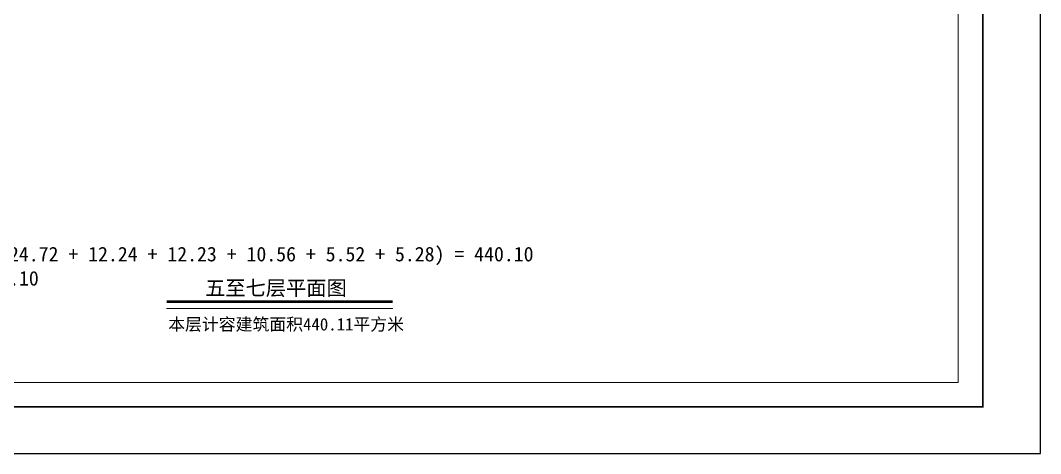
# Model space of a CAD drawing. Extents: x 512858 to 514372, y -232486 to -231710.
# Drawn here: x 513791.15 to 513832.86, y -232082 to -232064.28 of the extents above; entities that cross this region are included whole.
import ezdxf

# ---------------------------------------------------------------- set-up
doc = ezdxf.new("R2010")
doc.units = 0
doc.header["$LTSCALE"] = 1000
doc.layers.add('$计算结果', color=7, linetype='Continuous')
doc.layers.add('楼层注记', color=7, linetype='Continuous')
doc.layers.add('图廓', color=252, linetype='Continuous', lineweight=9)
doc.layers.add('打印图框', color=252, linetype='Continuous', plot=False)
doc.styles.add('dw', font='simhei.ttf')

msp = doc.modelspace()

# ---------------------------------------------------------------- linework, layer by layer
at = {"layer": '图廓', "color": 0, "const_width": 0.0667}
msp.add_lwpolyline([(513771.807, -232037.239), (513830.495, -232037.239), (513830.495, -232080.088), (513771.807, -232080.088)], close=True, dxfattribs=at)
at = {"layer": '图廓', "color": 0}
msp.add_lwpolyline([(513772.807, -232038.24), (513829.495, -232038.24), (513829.495, -232079.088), (513772.807, -232079.088)], close=True, dxfattribs=at)
at = {"layer": '图廓', "color": 7, "const_width": 0.112}
msp.add_lwpolyline([(513797.127, -232075.788), (513806.377, -232075.788)], dxfattribs=at)
at = {"layer": '图廓', "color": 7}
msp.add_lwpolyline([(513797.127, -232076.061), (513806.377, -232076.061)], dxfattribs=at)
at = {"layer": '打印图框', "color": 6, "ltscale": 0.5}
msp.add_lwpolyline([(513769.409, -232081.999), (513832.862, -232081.999), (513832.862, -232034.414), (513769.409, -232034.414)], close=True, dxfattribs=at)

# ---------------------------------------------------------------- texts
at = {"layer": '$计算结果', "insert": (513778.532, -232074.861), "char_height": 0.59482, "width": 45.20603, "attachment_point": 4, "style": 'dw'}
msp.add_mtext('  住宅计容面积：404.83 + 0.5*(24.72 + 12.24 + 12.23 + 10.56 + 5.52 + 5.28) = 440.10\\P本层计容建筑面积：440.10 = 440.10\\P总面积：440.10 = 440.10', dxfattribs=at)
at = {"layer": '图廓', "color": 7, "style": 'dw'}
msp.add_text('本层计容建筑面积440.11平方米', height=0.50524, dxfattribs=at).set_placement((513797.194, -232076.961))
at = {"layer": '楼层注记', "color": 7, "style": 'dw'}
msp.add_text('五至七层平面图', height=0.6063, dxfattribs=at).set_placement((513798.705, -232075.525))

doc.saveas('drawing.dxf')
